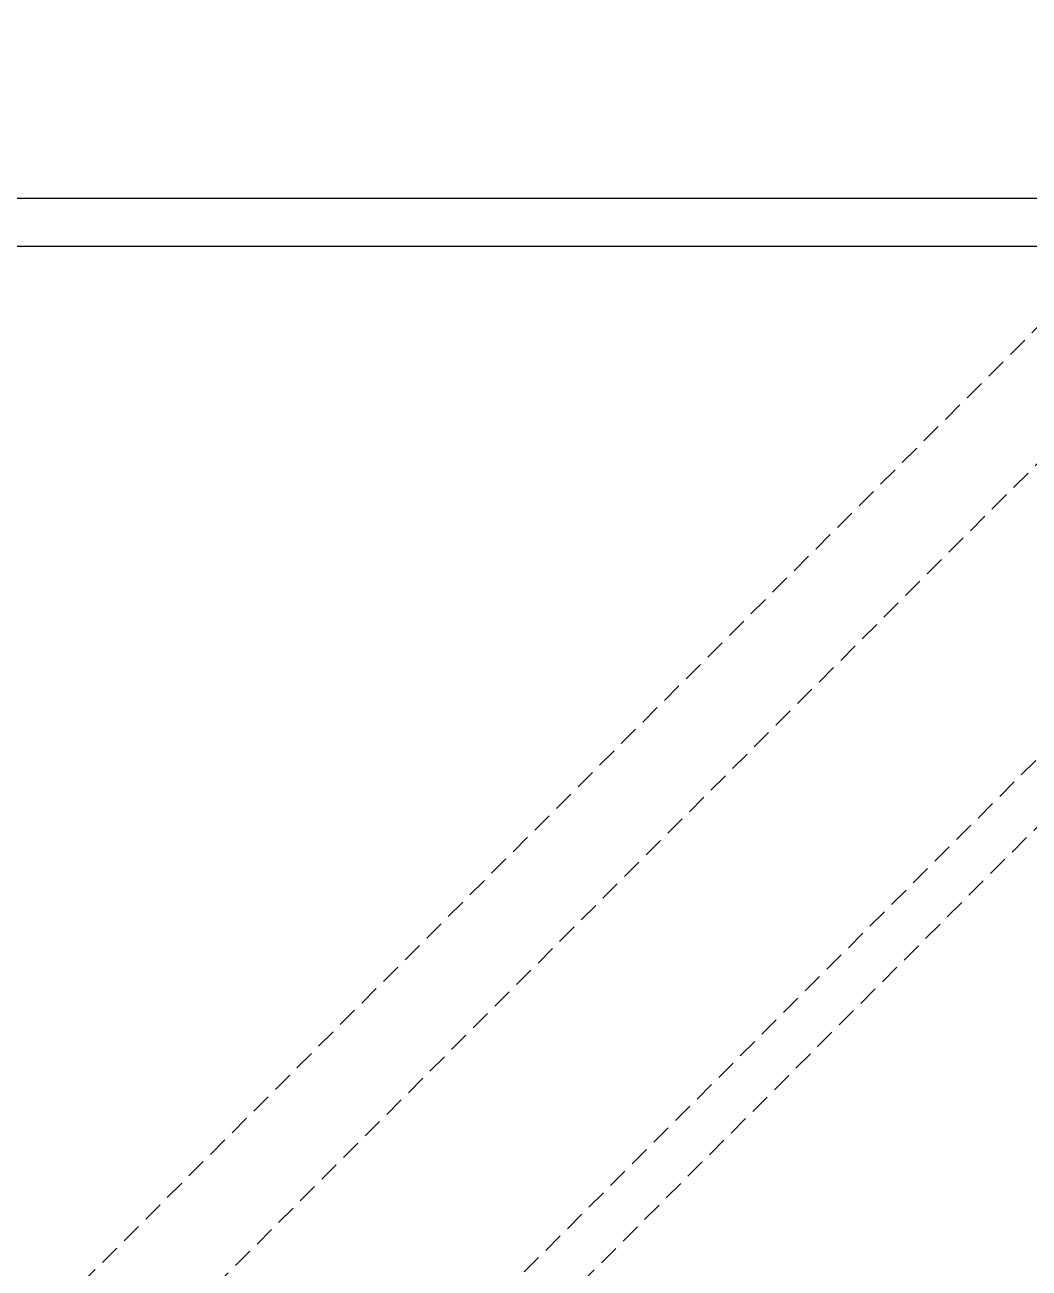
# Model space of a CAD drawing. Header units: millimetres. Extents: x -962 to 79815, y -55582 to 115780.
# Drawn here: x 13559 to 14273, y 22808 to 23693 of the extents above; entities that cross this region are included whole.
import ezdxf

# ---------------------------------------------------------------- set-up
doc = ezdxf.new("R2010")
doc.units = ezdxf.units.MM
doc.linetypes.add('HIDDEN', pattern=[9.525, 6.35, -3.175])
doc.layers.add('02-Rotation', color=6, linetype='HIDDEN')

# ---------------------------------------------------------------- blocks, each defined once
blk = doc.blocks.new('*U167')
for p, q in [((-1800, 85), (1800, 85)), ((-1800, 70), (1800, 70))]:
    blk.add_line(p, q)
blk = doc.blocks.new('*U168')
for p, q in [((-1766.35, -1554.22), (1554.22, 1766.35)), ((-1332.9, -1212.69), (1212.69, 1332.9)), ((-1322.29, -1223.29), (1223.29, 1322.29)), ((-1787.57, -1533.01), (-176.78, 77.78))]:
    blk.add_line(p, q)
blk = doc.blocks.new('00-Greenex-侧视总图-Int', base_point=(14757.76, 23375.33))
blk.add_blockref('*U167', (14757.76, 23375.33))
at = {"layer": '02-Rotation'}
blk.add_blockref('*U168', (14757.76, 23375.33), dxfattribs=at)

msp = doc.modelspace()

# ---------------------------------------------------------------- block references
at = {"xscale": 2.282563780645986, "yscale": 2.282563780645986, "zscale": 2.282563780645986}
msp.add_blockref('00-Greenex-侧视总图-Int', (14757.76, 23375.33), dxfattribs=at)

doc.saveas('drawing.dxf')
